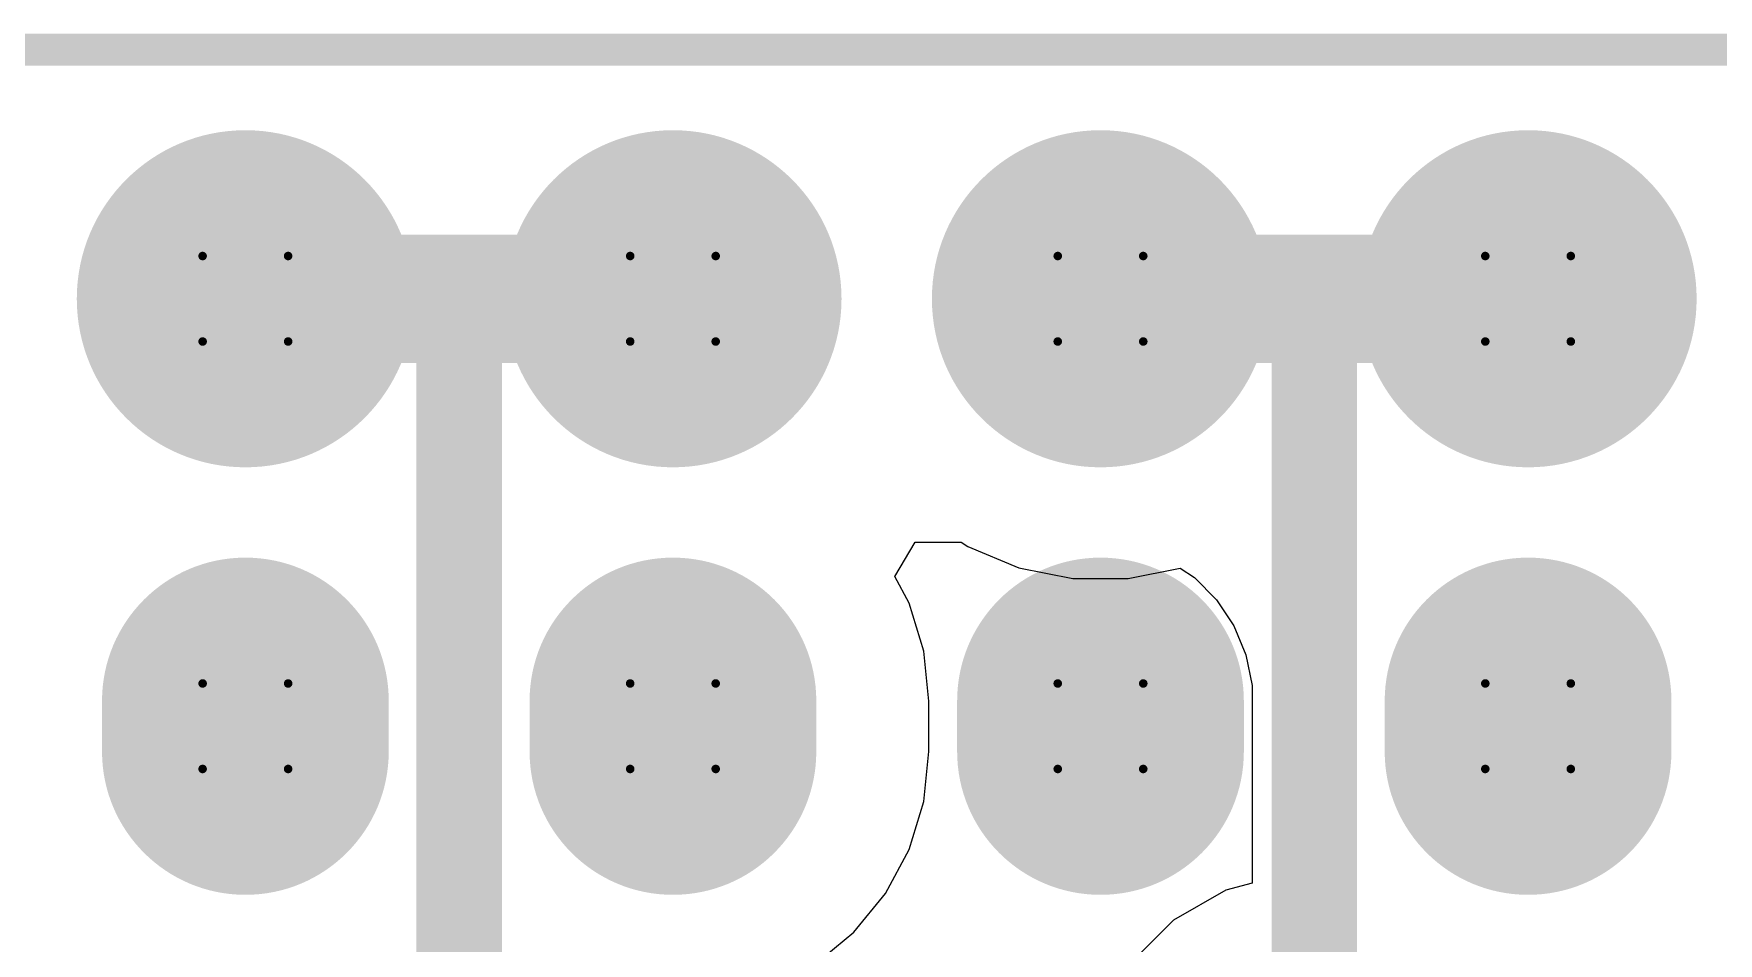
# Model space of a CAD drawing. Header units: inches. Extents: x 0 to 11.3, y 0 to 5.5.
# Drawn here: x 1.9658 to 2.3598, y 2.3402 to 2.553 of the extents above; entities that cross this region are included whole.
import ezdxf

# ---------------------------------------------------------------- set-up
doc = ezdxf.new("R2010")
doc.units = ezdxf.units.IN
doc.header["$MEASUREMENT"] = 0
for name, color, linetype in [('Board Outline', 216, 'Continuous'), ('Bottom Layer', 5, 'Continuous'), ('Bottom Solder', 6, 'Continuous'), ('Drill Drawing', 1, 'Continuous'), ('Multi-Layer', 9, 'Continuous'), ('Pad Holes', 156, 'Continuous'), ('Top Layer', 1, 'Continuous'), ('Top Solder', 216, 'Continuous')]:
    doc.layers.add(name, color=color, linetype=linetype)

# ---------------------------------------------------------------- blocks, each defined once
blk = doc.blocks.new('SFH11_PBPC_D12_RA_BK_7')
at = {"layer": 'Bottom Layer'}
h = blk.add_hatch(color=5, dxfattribs=at)
edge = h.paths.add_edge_path()
edge.add_arc((-0.15, 0.04409), 0.02953, 180, 360)
edge.add_line((-0.12047, 0.04409), (-0.12047, 0.05591))
edge.add_arc((-0.15, 0.05591), 0.02953, 0, 180)
edge.add_line((-0.17953, 0.05591), (-0.17953, 0.04409))
h = blk.add_hatch(color=5, dxfattribs=at)
edge = h.paths.add_edge_path()
edge.add_arc((-0.05, 0.04409), 0.02953, 180, 360)
edge.add_line((-0.02047, 0.04409), (-0.02047, 0.05591))
edge.add_arc((-0.05, 0.05591), 0.02953, 0, 180)
edge.add_line((-0.07953, 0.05591), (-0.07953, 0.04409))
h = blk.add_hatch(color=5, dxfattribs=at)
edge = h.paths.add_edge_path()
edge.add_arc((0.05, 0.04409), 0.02953, 180, 360)
edge.add_line((0.07953, 0.04409), (0.07953, 0.05591))
edge.add_arc((0.05, 0.05591), 0.02953, 0, 180)
edge.add_line((0.02047, 0.05591), (0.02047, 0.04409))
h = blk.add_hatch(color=5, dxfattribs=at)
edge = h.paths.add_edge_path()
edge.add_arc((0.15, 0.04409), 0.02953, 180, 360)
edge.add_line((0.17953, 0.04409), (0.17953, 0.05591))
edge.add_arc((0.15, 0.05591), 0.02953, 0, 180)
edge.add_line((0.12047, 0.05591), (0.12047, 0.04409))
h = blk.add_hatch(color=5, dxfattribs=at)
edge = h.paths.add_edge_path()
edge.add_arc((-0.15, -0.05), 0.03543, 0, 360)
h = blk.add_hatch(color=5, dxfattribs=at)
edge = h.paths.add_edge_path()
edge.add_arc((-0.05, -0.05), 0.03543, 0, 360)
h = blk.add_hatch(color=5, dxfattribs=at)
edge = h.paths.add_edge_path()
edge.add_arc((0.05, -0.05), 0.03543, 0, 360)
h = blk.add_hatch(color=5, dxfattribs=at)
edge = h.paths.add_edge_path()
edge.add_arc((0.15, -0.05), 0.03543, 0, 360)
at = {"layer": 'Bottom Solder'}
h = blk.add_hatch(color=6, dxfattribs=at)
edge = h.paths.add_edge_path()
edge.add_arc((-0.15, 0.04409), 0.03353, 180, 360)
edge.add_line((-0.11647, 0.04409), (-0.11647, 0.05591))
edge.add_arc((-0.15, 0.05591), 0.03353, 0, 180)
edge.add_line((-0.18353, 0.05591), (-0.18353, 0.04409))
h = blk.add_hatch(color=6, dxfattribs=at)
edge = h.paths.add_edge_path()
edge.add_arc((-0.05, 0.04409), 0.03353, 180, 360)
edge.add_line((-0.01647, 0.04409), (-0.01647, 0.05591))
edge.add_arc((-0.05, 0.05591), 0.03353, 0, 180)
edge.add_line((-0.08353, 0.05591), (-0.08353, 0.04409))
h = blk.add_hatch(color=6, dxfattribs=at)
edge = h.paths.add_edge_path()
edge.add_arc((0.05, 0.04409), 0.03353, 180, 360)
edge.add_line((0.08353, 0.04409), (0.08353, 0.05591))
edge.add_arc((0.05, 0.05591), 0.03353, 0, 180)
edge.add_line((0.01647, 0.05591), (0.01647, 0.04409))
h = blk.add_hatch(color=6, dxfattribs=at)
edge = h.paths.add_edge_path()
edge.add_arc((0.15, 0.04409), 0.03353, 180, 360)
edge.add_line((0.18353, 0.04409), (0.18353, 0.05591))
edge.add_arc((0.15, 0.05591), 0.03353, 0, 180)
edge.add_line((0.11647, 0.05591), (0.11647, 0.04409))
h = blk.add_hatch(color=6, dxfattribs=at)
edge = h.paths.add_edge_path()
edge.add_arc((-0.15, -0.05), 0.03943, 0, 360)
h = blk.add_hatch(color=6, dxfattribs=at)
edge = h.paths.add_edge_path()
edge.add_arc((-0.05, -0.05), 0.03943, 0, 360)
h = blk.add_hatch(color=6, dxfattribs=at)
edge = h.paths.add_edge_path()
edge.add_arc((0.05, -0.05), 0.03943, 0, 360)
h = blk.add_hatch(color=6, dxfattribs=at)
edge = h.paths.add_edge_path()
edge.add_arc((0.15, -0.05), 0.03943, 0, 360)
at = {"layer": 'Multi-Layer'}
h = blk.add_hatch(color=9, dxfattribs=at)
edge = h.paths.add_edge_path()
edge.add_arc((-0.15, 0.04409), 0.02953, 180, 360)
edge.add_line((-0.12047, 0.04409), (-0.12047, 0.05591))
edge.add_arc((-0.15, 0.05591), 0.02953, 0, 180)
edge.add_line((-0.17953, 0.05591), (-0.17953, 0.04409))
h = blk.add_hatch(color=9, dxfattribs=at)
edge = h.paths.add_edge_path()
edge.add_arc((-0.05, 0.04409), 0.02953, 180, 360)
edge.add_line((-0.02047, 0.04409), (-0.02047, 0.05591))
edge.add_arc((-0.05, 0.05591), 0.02953, 0, 180)
edge.add_line((-0.07953, 0.05591), (-0.07953, 0.04409))
h = blk.add_hatch(color=9, dxfattribs=at)
edge = h.paths.add_edge_path()
edge.add_arc((0.05, 0.04409), 0.02953, 180, 360)
edge.add_line((0.07953, 0.04409), (0.07953, 0.05591))
edge.add_arc((0.05, 0.05591), 0.02953, 0, 180)
edge.add_line((0.02047, 0.05591), (0.02047, 0.04409))
h = blk.add_hatch(color=9, dxfattribs=at)
edge = h.paths.add_edge_path()
edge.add_arc((0.15, 0.04409), 0.02953, 180, 360)
edge.add_line((0.17953, 0.04409), (0.17953, 0.05591))
edge.add_arc((0.15, 0.05591), 0.02953, 0, 180)
edge.add_line((0.12047, 0.05591), (0.12047, 0.04409))
h = blk.add_hatch(color=9, dxfattribs=at)
edge = h.paths.add_edge_path()
edge.add_arc((-0.15, -0.05), 0.03543, 0, 360)
h = blk.add_hatch(color=9, dxfattribs=at)
edge = h.paths.add_edge_path()
edge.add_arc((-0.05, -0.05), 0.03543, 0, 360)
h = blk.add_hatch(color=9, dxfattribs=at)
edge = h.paths.add_edge_path()
edge.add_arc((0.05, -0.05), 0.03543, 0, 360)
h = blk.add_hatch(color=9, dxfattribs=at)
edge = h.paths.add_edge_path()
edge.add_arc((0.15, -0.05), 0.03543, 0, 360)
at = {"layer": 'Pad Holes'}
h = blk.add_hatch(color=7, dxfattribs=at)
edge = h.paths.add_edge_path()
edge.add_arc((-0.15, 0.05), 0.02008, 0, 360)
h = blk.add_hatch(color=7, dxfattribs=at)
edge = h.paths.add_edge_path()
edge.add_arc((-0.05, 0.05), 0.02008, 0, 360)
h = blk.add_hatch(color=7, dxfattribs=at)
edge = h.paths.add_edge_path()
edge.add_arc((0.05, 0.05), 0.02008, 0, 360)
h = blk.add_hatch(color=7, dxfattribs=at)
edge = h.paths.add_edge_path()
edge.add_arc((0.15, 0.05), 0.02008, 0, 360)
h = blk.add_hatch(color=7, dxfattribs=at)
edge = h.paths.add_edge_path()
edge.add_arc((-0.15, -0.05), 0.02008, 0, 360)
h = blk.add_hatch(color=7, dxfattribs=at)
edge = h.paths.add_edge_path()
edge.add_arc((-0.05, -0.05), 0.02008, 0, 360)
h = blk.add_hatch(color=7, dxfattribs=at)
edge = h.paths.add_edge_path()
edge.add_arc((0.05, -0.05), 0.02008, 0, 360)
h = blk.add_hatch(color=7, dxfattribs=at)
edge = h.paths.add_edge_path()
edge.add_arc((0.15, -0.05), 0.02008, 0, 360)
at = {"layer": 'Top Layer'}
h = blk.add_hatch(color=1, dxfattribs=at)
edge = h.paths.add_edge_path()
edge.add_arc((-0.15, 0.04409), 0.02953, 180, 360)
edge.add_line((-0.12047, 0.04409), (-0.12047, 0.05591))
edge.add_arc((-0.15, 0.05591), 0.02953, 0, 180)
edge.add_line((-0.17953, 0.05591), (-0.17953, 0.04409))
h = blk.add_hatch(color=1, dxfattribs=at)
edge = h.paths.add_edge_path()
edge.add_arc((-0.05, 0.04409), 0.02953, 180, 360)
edge.add_line((-0.02047, 0.04409), (-0.02047, 0.05591))
edge.add_arc((-0.05, 0.05591), 0.02953, 0, 180)
edge.add_line((-0.07953, 0.05591), (-0.07953, 0.04409))
h = blk.add_hatch(color=1, dxfattribs=at)
edge = h.paths.add_edge_path()
edge.add_arc((0.05, 0.04409), 0.02953, 180, 360)
edge.add_line((0.07953, 0.04409), (0.07953, 0.05591))
edge.add_arc((0.05, 0.05591), 0.02953, 0, 180)
edge.add_line((0.02047, 0.05591), (0.02047, 0.04409))
h = blk.add_hatch(color=1, dxfattribs=at)
edge = h.paths.add_edge_path()
edge.add_arc((0.15, 0.04409), 0.02953, 180, 360)
edge.add_line((0.17953, 0.04409), (0.17953, 0.05591))
edge.add_arc((0.15, 0.05591), 0.02953, 0, 180)
edge.add_line((0.12047, 0.05591), (0.12047, 0.04409))
h = blk.add_hatch(color=1, dxfattribs=at)
edge = h.paths.add_edge_path()
edge.add_arc((-0.15, -0.05), 0.03543, 0, 360)
h = blk.add_hatch(color=1, dxfattribs=at)
edge = h.paths.add_edge_path()
edge.add_arc((-0.05, -0.05), 0.03543, 0, 360)
h = blk.add_hatch(color=1, dxfattribs=at)
edge = h.paths.add_edge_path()
edge.add_arc((0.05, -0.05), 0.03543, 0, 360)
h = blk.add_hatch(color=1, dxfattribs=at)
edge = h.paths.add_edge_path()
edge.add_arc((0.15, -0.05), 0.03543, 0, 360)
at = {"layer": 'Top Solder'}
h = blk.add_hatch(color=216, dxfattribs=at)
edge = h.paths.add_edge_path()
edge.add_arc((-0.15, 0.04409), 0.03353, 180, 360)
edge.add_line((-0.11647, 0.04409), (-0.11647, 0.05591))
edge.add_arc((-0.15, 0.05591), 0.03353, 0, 180)
edge.add_line((-0.18353, 0.05591), (-0.18353, 0.04409))
h = blk.add_hatch(color=216, dxfattribs=at)
edge = h.paths.add_edge_path()
edge.add_arc((-0.05, 0.04409), 0.03353, 180, 360)
edge.add_line((-0.01647, 0.04409), (-0.01647, 0.05591))
edge.add_arc((-0.05, 0.05591), 0.03353, 0, 180)
edge.add_line((-0.08353, 0.05591), (-0.08353, 0.04409))
h = blk.add_hatch(color=216, dxfattribs=at)
edge = h.paths.add_edge_path()
edge.add_arc((0.05, 0.04409), 0.03353, 180, 360)
edge.add_line((0.08353, 0.04409), (0.08353, 0.05591))
edge.add_arc((0.05, 0.05591), 0.03353, 0, 180)
edge.add_line((0.01647, 0.05591), (0.01647, 0.04409))
h = blk.add_hatch(color=216, dxfattribs=at)
edge = h.paths.add_edge_path()
edge.add_arc((0.15, 0.04409), 0.03353, 180, 360)
edge.add_line((0.18353, 0.04409), (0.18353, 0.05591))
edge.add_arc((0.15, 0.05591), 0.03353, 0, 180)
edge.add_line((0.11647, 0.05591), (0.11647, 0.04409))
h = blk.add_hatch(color=216, dxfattribs=at)
edge = h.paths.add_edge_path()
edge.add_arc((-0.15, -0.05), 0.03943, 0, 360)
h = blk.add_hatch(color=216, dxfattribs=at)
edge = h.paths.add_edge_path()
edge.add_arc((-0.05, -0.05), 0.03943, 0, 360)
h = blk.add_hatch(color=216, dxfattribs=at)
edge = h.paths.add_edge_path()
edge.add_arc((0.05, -0.05), 0.03943, 0, 360)
h = blk.add_hatch(color=216, dxfattribs=at)
edge = h.paths.add_edge_path()
edge.add_arc((0.15, -0.05), 0.03943, 0, 360)

msp = doc.modelspace()

# ---------------------------------------------------------------- linework, layer by layer
at = {"layer": 'Board Outline'}
msp.add_lwpolyline([(0.00984, 2.54921, 0.0075, 0.0075, 0), (4.32087, 2.54921, 0.0075, 0.0075, 0)], format="xyseb", dxfattribs=at)
at = {"layer": 'Bottom Layer'}
for p, q in [((2.16727, 2.426), (2.17197, 2.434)), ((2.17197, 2.434), (2.1828, 2.434)), ((2.1828, 2.434), (2.18436, 2.43296)), ((2.18436, 2.43296), (2.19627, 2.42803)), ((2.19627, 2.42803), (2.20891, 2.42551)), ((2.2218, 2.42551), (2.23398, 2.42794)), ((2.23398, 2.42794), (2.23732, 2.42571)), ((2.17062, 2.41974), (2.16727, 2.426)), ((2.20891, 2.42551), (2.2218, 2.42551)), ((2.23732, 2.42571), (2.24249, 2.42053)), ((2.17402, 2.40852), (2.17062, 2.41974)), ((2.24249, 2.42053), (2.24656, 2.41445)), ((2.24656, 2.41445), (2.24936, 2.40769)), ((2.17517, 2.39685), (2.17402, 2.40852)), ((2.24936, 2.40769), (2.25079, 2.40051)), ((2.25079, 2.40051), (2.25079, 2.39685)), ((2.17517, 2.38504), (2.17517, 2.39685)), ((2.25079, 2.39685), (2.25079, 2.39685)), ((2.25079, 2.39685), (2.25079, 2.35425)), ((2.17402, 2.37337), (2.17517, 2.38504)), ((2.17062, 2.36215), (2.17402, 2.37337)), ((2.16509, 2.35181), (2.17062, 2.36215)), ((2.24466, 2.35261), (2.23243, 2.34555)), ((2.25079, 2.35425), (2.24466, 2.35261)), ((2.15765, 2.34274), (2.16509, 2.35181)), ((2.23243, 2.34555), (2.22245, 2.33556)), ((2.14859, 2.33531), (2.15765, 2.34274))]:
    msp.add_line(p, q, dxfattribs=at)
for points in [[(2.01535, 2.49095, 0.03, 0.03, 0), (2.11535, 2.49095, 0.03, 0.03, 0)], [(2.21535, 2.49095, 0.03, 0.03, 0), (2.31535, 2.49095, 0.03, 0.03, 0)]]:
    msp.add_lwpolyline(points, format="xyseb", dxfattribs=at)
for points in [[(2.00785, 2.49095, 0.015, 0.015, 1), (2.02285, 2.49095, 0.015, 0.015, 1)], [(2.10785, 2.49095, 0.015, 0.015, 1), (2.12285, 2.49095, 0.015, 0.015, 1)], [(2.20785, 2.49095, 0.015, 0.015, 1), (2.22285, 2.49095, 0.015, 0.015, 1)], [(2.30785, 2.49095, 0.015, 0.015, 1), (2.32285, 2.49095, 0.015, 0.015, 1)]]:
    msp.add_lwpolyline(points, format="xyseb", close=True, dxfattribs=at)
at = {"layer": 'Drill Drawing'}
for points in [[(2.00535, 2.50095, 0.002, 0.002, 0), (2.02535, 2.50095, 0.002, 0.002, 0)], [(2.00535, 2.48095, 0.002, 0.002, 0), (2.00535, 2.50095, 0.002, 0.002, 0)], [(2.02535, 2.48095, 0.002, 0.002, 0), (2.02535, 2.50095, 0.002, 0.002, 0)], [(2.10535, 2.50095, 0.002, 0.002, 0), (2.12535, 2.50095, 0.002, 0.002, 0)], [(2.10535, 2.48095, 0.002, 0.002, 0), (2.10535, 2.50095, 0.002, 0.002, 0)], [(2.12535, 2.48095, 0.002, 0.002, 0), (2.12535, 2.50095, 0.002, 0.002, 0)], [(2.20535, 2.50095, 0.002, 0.002, 0), (2.22535, 2.50095, 0.002, 0.002, 0)], [(2.20535, 2.48095, 0.002, 0.002, 0), (2.20535, 2.50095, 0.002, 0.002, 0)], [(2.22535, 2.48095, 0.002, 0.002, 0), (2.22535, 2.50095, 0.002, 0.002, 0)], [(2.30535, 2.50095, 0.002, 0.002, 0), (2.32535, 2.50095, 0.002, 0.002, 0)], [(2.30535, 2.48095, 0.002, 0.002, 0), (2.30535, 2.50095, 0.002, 0.002, 0)], [(2.32535, 2.48095, 0.002, 0.002, 0), (2.32535, 2.50095, 0.002, 0.002, 0)], [(2.00535, 2.48095, 0.002, 0.002, 0), (2.02535, 2.48095, 0.002, 0.002, 0)], [(2.10535, 2.48095, 0.002, 0.002, 0), (2.12535, 2.48095, 0.002, 0.002, 0)], [(2.20535, 2.48095, 0.002, 0.002, 0), (2.22535, 2.48095, 0.002, 0.002, 0)], [(2.30535, 2.48095, 0.002, 0.002, 0), (2.32535, 2.48095, 0.002, 0.002, 0)], [(2.00535, 2.40095, 0.002, 0.002, 0), (2.02535, 2.40095, 0.002, 0.002, 0)], [(2.00535, 2.38095, 0.002, 0.002, 0), (2.00535, 2.40095, 0.002, 0.002, 0)], [(2.02535, 2.38095, 0.002, 0.002, 0), (2.02535, 2.40095, 0.002, 0.002, 0)], [(2.10535, 2.40095, 0.002, 0.002, 0), (2.12535, 2.40095, 0.002, 0.002, 0)], [(2.10535, 2.38095, 0.002, 0.002, 0), (2.10535, 2.40095, 0.002, 0.002, 0)], [(2.12535, 2.38095, 0.002, 0.002, 0), (2.12535, 2.40095, 0.002, 0.002, 0)], [(2.20535, 2.40095, 0.002, 0.002, 0), (2.22535, 2.40095, 0.002, 0.002, 0)], [(2.20535, 2.38095, 0.002, 0.002, 0), (2.20535, 2.40095, 0.002, 0.002, 0)], [(2.22535, 2.38095, 0.002, 0.002, 0), (2.22535, 2.40095, 0.002, 0.002, 0)], [(2.30535, 2.40095, 0.002, 0.002, 0), (2.32535, 2.40095, 0.002, 0.002, 0)], [(2.30535, 2.38095, 0.002, 0.002, 0), (2.30535, 2.40095, 0.002, 0.002, 0)], [(2.32535, 2.38095, 0.002, 0.002, 0), (2.32535, 2.40095, 0.002, 0.002, 0)], [(2.00535, 2.38095, 0.002, 0.002, 0), (2.02535, 2.38095, 0.002, 0.002, 0)], [(2.10535, 2.38095, 0.002, 0.002, 0), (2.12535, 2.38095, 0.002, 0.002, 0)], [(2.20535, 2.38095, 0.002, 0.002, 0), (2.22535, 2.38095, 0.002, 0.002, 0)], [(2.30535, 2.38095, 0.002, 0.002, 0), (2.32535, 2.38095, 0.002, 0.002, 0)]]:
    msp.add_lwpolyline(points, format="xyseb", dxfattribs=at)
for points in [[(2.00485, 2.50095, 0.001, 0.001, 1), (2.00585, 2.50095, 0.001, 0.001, 1)], [(2.00485, 2.50095, 0.001, 0.001, 1), (2.00585, 2.50095, 0.001, 0.001, 1)], [(2.02485, 2.50095, 0.001, 0.001, 1), (2.02585, 2.50095, 0.001, 0.001, 1)], [(2.02485, 2.50095, 0.001, 0.001, 1), (2.02585, 2.50095, 0.001, 0.001, 1)], [(2.10485, 2.50095, 0.001, 0.001, 1), (2.10585, 2.50095, 0.001, 0.001, 1)], [(2.10485, 2.50095, 0.001, 0.001, 1), (2.10585, 2.50095, 0.001, 0.001, 1)], [(2.12485, 2.50095, 0.001, 0.001, 1), (2.12585, 2.50095, 0.001, 0.001, 1)], [(2.12485, 2.50095, 0.001, 0.001, 1), (2.12585, 2.50095, 0.001, 0.001, 1)], [(2.20485, 2.50095, 0.001, 0.001, 1), (2.20585, 2.50095, 0.001, 0.001, 1)], [(2.20485, 2.50095, 0.001, 0.001, 1), (2.20585, 2.50095, 0.001, 0.001, 1)], [(2.22485, 2.50095, 0.001, 0.001, 1), (2.22585, 2.50095, 0.001, 0.001, 1)], [(2.22485, 2.50095, 0.001, 0.001, 1), (2.22585, 2.50095, 0.001, 0.001, 1)], [(2.30485, 2.50095, 0.001, 0.001, 1), (2.30585, 2.50095, 0.001, 0.001, 1)], [(2.30485, 2.50095, 0.001, 0.001, 1), (2.30585, 2.50095, 0.001, 0.001, 1)], [(2.32485, 2.50095, 0.001, 0.001, 1), (2.32585, 2.50095, 0.001, 0.001, 1)], [(2.32485, 2.50095, 0.001, 0.001, 1), (2.32585, 2.50095, 0.001, 0.001, 1)], [(2.00485, 2.48095, 0.001, 0.001, 1), (2.00585, 2.48095, 0.001, 0.001, 1)], [(2.00485, 2.48095, 0.001, 0.001, 1), (2.00585, 2.48095, 0.001, 0.001, 1)], [(2.02485, 2.48095, 0.001, 0.001, 1), (2.02585, 2.48095, 0.001, 0.001, 1)], [(2.02485, 2.48095, 0.001, 0.001, 1), (2.02585, 2.48095, 0.001, 0.001, 1)], [(2.10485, 2.48095, 0.001, 0.001, 1), (2.10585, 2.48095, 0.001, 0.001, 1)], [(2.10485, 2.48095, 0.001, 0.001, 1), (2.10585, 2.48095, 0.001, 0.001, 1)], [(2.12485, 2.48095, 0.001, 0.001, 1), (2.12585, 2.48095, 0.001, 0.001, 1)], [(2.12485, 2.48095, 0.001, 0.001, 1), (2.12585, 2.48095, 0.001, 0.001, 1)], [(2.20485, 2.48095, 0.001, 0.001, 1), (2.20585, 2.48095, 0.001, 0.001, 1)], [(2.20485, 2.48095, 0.001, 0.001, 1), (2.20585, 2.48095, 0.001, 0.001, 1)], [(2.22485, 2.48095, 0.001, 0.001, 1), (2.22585, 2.48095, 0.001, 0.001, 1)], [(2.22485, 2.48095, 0.001, 0.001, 1), (2.22585, 2.48095, 0.001, 0.001, 1)], [(2.30485, 2.48095, 0.001, 0.001, 1), (2.30585, 2.48095, 0.001, 0.001, 1)], [(2.30485, 2.48095, 0.001, 0.001, 1), (2.30585, 2.48095, 0.001, 0.001, 1)], [(2.32485, 2.48095, 0.001, 0.001, 1), (2.32585, 2.48095, 0.001, 0.001, 1)], [(2.32485, 2.48095, 0.001, 0.001, 1), (2.32585, 2.48095, 0.001, 0.001, 1)], [(2.00485, 2.40095, 0.001, 0.001, 1), (2.00585, 2.40095, 0.001, 0.001, 1)], [(2.00485, 2.40095, 0.001, 0.001, 1), (2.00585, 2.40095, 0.001, 0.001, 1)], [(2.02485, 2.40095, 0.001, 0.001, 1), (2.02585, 2.40095, 0.001, 0.001, 1)], [(2.02485, 2.40095, 0.001, 0.001, 1), (2.02585, 2.40095, 0.001, 0.001, 1)], [(2.10485, 2.40095, 0.001, 0.001, 1), (2.10585, 2.40095, 0.001, 0.001, 1)], [(2.10485, 2.40095, 0.001, 0.001, 1), (2.10585, 2.40095, 0.001, 0.001, 1)], [(2.12485, 2.40095, 0.001, 0.001, 1), (2.12585, 2.40095, 0.001, 0.001, 1)], [(2.12485, 2.40095, 0.001, 0.001, 1), (2.12585, 2.40095, 0.001, 0.001, 1)], [(2.20485, 2.40095, 0.001, 0.001, 1), (2.20585, 2.40095, 0.001, 0.001, 1)], [(2.20485, 2.40095, 0.001, 0.001, 1), (2.20585, 2.40095, 0.001, 0.001, 1)], [(2.22485, 2.40095, 0.001, 0.001, 1), (2.22585, 2.40095, 0.001, 0.001, 1)], [(2.22485, 2.40095, 0.001, 0.001, 1), (2.22585, 2.40095, 0.001, 0.001, 1)], [(2.30485, 2.40095, 0.001, 0.001, 1), (2.30585, 2.40095, 0.001, 0.001, 1)], [(2.30485, 2.40095, 0.001, 0.001, 1), (2.30585, 2.40095, 0.001, 0.001, 1)], [(2.32485, 2.40095, 0.001, 0.001, 1), (2.32585, 2.40095, 0.001, 0.001, 1)], [(2.32485, 2.40095, 0.001, 0.001, 1), (2.32585, 2.40095, 0.001, 0.001, 1)], [(2.00485, 2.38095, 0.001, 0.001, 1), (2.00585, 2.38095, 0.001, 0.001, 1)], [(2.00485, 2.38095, 0.001, 0.001, 1), (2.00585, 2.38095, 0.001, 0.001, 1)], [(2.02485, 2.38095, 0.001, 0.001, 1), (2.02585, 2.38095, 0.001, 0.001, 1)], [(2.02485, 2.38095, 0.001, 0.001, 1), (2.02585, 2.38095, 0.001, 0.001, 1)], [(2.10485, 2.38095, 0.001, 0.001, 1), (2.10585, 2.38095, 0.001, 0.001, 1)], [(2.10485, 2.38095, 0.001, 0.001, 1), (2.10585, 2.38095, 0.001, 0.001, 1)], [(2.12485, 2.38095, 0.001, 0.001, 1), (2.12585, 2.38095, 0.001, 0.001, 1)], [(2.12485, 2.38095, 0.001, 0.001, 1), (2.12585, 2.38095, 0.001, 0.001, 1)], [(2.20485, 2.38095, 0.001, 0.001, 1), (2.20585, 2.38095, 0.001, 0.001, 1)], [(2.20485, 2.38095, 0.001, 0.001, 1), (2.20585, 2.38095, 0.001, 0.001, 1)], [(2.22485, 2.38095, 0.001, 0.001, 1), (2.22585, 2.38095, 0.001, 0.001, 1)], [(2.22485, 2.38095, 0.001, 0.001, 1), (2.22585, 2.38095, 0.001, 0.001, 1)], [(2.30485, 2.38095, 0.001, 0.001, 1), (2.30585, 2.38095, 0.001, 0.001, 1)], [(2.30485, 2.38095, 0.001, 0.001, 1), (2.30585, 2.38095, 0.001, 0.001, 1)], [(2.32485, 2.38095, 0.001, 0.001, 1), (2.32585, 2.38095, 0.001, 0.001, 1)], [(2.32485, 2.38095, 0.001, 0.001, 1), (2.32585, 2.38095, 0.001, 0.001, 1)]]:
    msp.add_lwpolyline(points, format="xyseb", close=True, dxfattribs=at)
at = {"layer": 'Top Layer'}
for points in [[(2.01535, 2.49095, 0.03, 0.03, 0), (2.06535, 2.49095, 0.03, 0.03, 0)], [(2.06535, 2.49095, 0.03, 0.03, 0), (2.11535, 2.49095, 0.03, 0.03, 0)], [(2.11535, 2.49095, 0.03, 0.03, 0), (2.11535, 2.49095, 0.03, 0.03, 0)], [(2.21535, 2.49095, 0.03, 0.03, 0), (2.26535, 2.49095, 0.03, 0.03, 0)], [(2.26535, 2.49095, 0.03, 0.03, 0), (2.31535, 2.49095, 0.03, 0.03, 0)], [(2.31535, 2.49095, 0.03, 0.03, 0), (2.31535, 2.49095, 0.03, 0.03, 0)], [(2.06535, 2.32758, 0.02, 0.02, 0), (2.06535, 2.49095, 0.02, 0.02, 0)], [(2.26535, 2.30271, 0.02, 0.02, 0), (2.26535, 2.49095, 0.02, 0.02, 0)]]:
    msp.add_lwpolyline(points, format="xyseb", dxfattribs=at)
for points in [[(2.00785, 2.49095, 0.015, 0.015, 1), (2.02285, 2.49095, 0.015, 0.015, 1)], [(2.05785, 2.49095, 0.015, 0.015, 1), (2.07285, 2.49095, 0.015, 0.015, 1)], [(2.05785, 2.49095, 0.015, 0.015, 1), (2.07285, 2.49095, 0.015, 0.015, 1)], [(2.10785, 2.49095, 0.015, 0.015, 1), (2.12285, 2.49095, 0.015, 0.015, 1)], [(2.10785, 2.49095, 0.015, 0.015, 1), (2.12285, 2.49095, 0.015, 0.015, 1)], [(2.10785, 2.49095, 0.015, 0.015, 1), (2.12285, 2.49095, 0.015, 0.015, 1)], [(2.20785, 2.49095, 0.015, 0.015, 1), (2.22285, 2.49095, 0.015, 0.015, 1)], [(2.25785, 2.49095, 0.015, 0.015, 1), (2.27285, 2.49095, 0.015, 0.015, 1)], [(2.25785, 2.49095, 0.015, 0.015, 1), (2.27285, 2.49095, 0.015, 0.015, 1)], [(2.30785, 2.49095, 0.015, 0.015, 1), (2.32285, 2.49095, 0.015, 0.015, 1)], [(2.30785, 2.49095, 0.015, 0.015, 1), (2.32285, 2.49095, 0.015, 0.015, 1)], [(2.30785, 2.49095, 0.015, 0.015, 1), (2.32285, 2.49095, 0.015, 0.015, 1)], [(2.06035, 2.49095, 0.01, 0.01, 1), (2.07035, 2.49095, 0.01, 0.01, 1)], [(2.26035, 2.49095, 0.01, 0.01, 1), (2.27035, 2.49095, 0.01, 0.01, 1)]]:
    msp.add_lwpolyline(points, format="xyseb", close=True, dxfattribs=at)

# ---------------------------------------------------------------- block references
at = {"rotation": 180}
msp.add_blockref('SFH11_PBPC_D12_RA_BK_7', (2.16535, 2.44095), dxfattribs=at)

doc.saveas('drawing.dxf')
